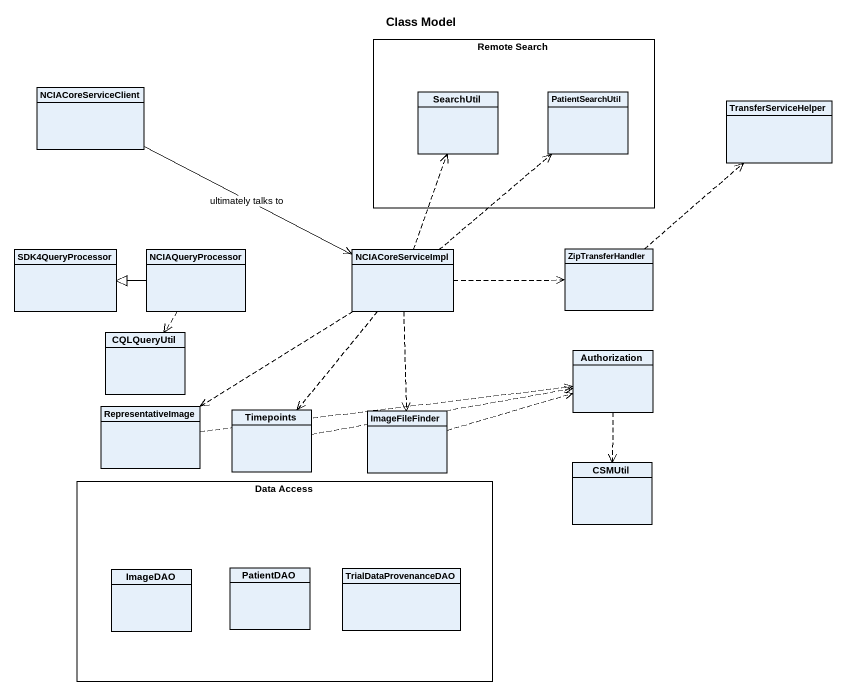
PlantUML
@startuml
title Class Model
hide circle
hide empty members
rectangle "Remote Search" as Remote_Search {
  class SearchUtil
  class PatientSearchUtil
}
class NCIACoreServiceClient
class TransferServiceHelper
class SDK4QueryProcessor
class NCIAQueryProcessor
class NCIACoreServiceImpl
class ZipTransferHandler
class CQLQueryUtil
class Authorization
class RepresentativeImage
class Timepoints
class ImageFileFinder
rectangle "Data Access" as Data_Access {
  class ImageDAO
  class PatientDAO
  class TrialDataProvenanceDAO
}
class CSMUtil
NCIACoreServiceClient -right-> NCIACoreServiceImpl : ultimately talks to
NCIAQueryProcessor -left-|> SDK4QueryProcessor
NCIAQueryProcessor ..> CQLQueryUtil
NCIACoreServiceImpl .up.> SearchUtil
NCIACoreServiceImpl .up.> PatientSearchUtil
NCIACoreServiceImpl .right.> ZipTransferHandler
NCIACoreServiceImpl ..> RepresentativeImage
NCIACoreServiceImpl ..> Timepoints
NCIACoreServiceImpl ..> ImageFileFinder
ZipTransferHandler .up.> TransferServiceHelper
Authorization ..> CSMUtil
RepresentativeImage .right.> Authorization
Timepoints .right.> Authorization
ImageFileFinder .right.> Authorization
@enduml
